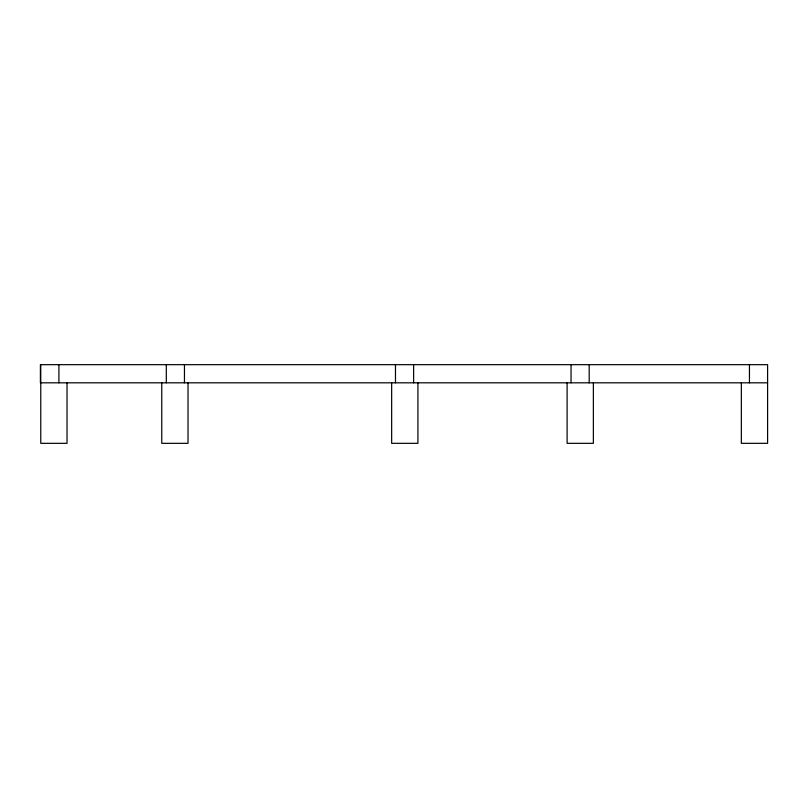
<?xml version="1.0" encoding="UTF-8"?>
<svg xmlns="http://www.w3.org/2000/svg" width="808" height="808" viewBox="0 0 808 808"><rect width="100%" height="100%" fill="white"/><g stroke="black" fill="none" stroke-linecap="round" stroke-linejoin="round"><path stroke-width="1.21" d="M767.6 382.82L40.4 382.82L40.4 364.671L767.6 364.671L767.6 443.329L741.34 443.329L741.34 382.82M749.45 364.671L749.45 382.82M593.365 382.82L593.365 443.329L567.105 443.329L567.105 382.82M589.194 364.671L589.194 382.82M571.044 364.671L571.044 382.82M417.918 382.82L417.918 443.329L391.658 443.329L391.658 382.82M413.625 364.671L413.625 382.82M395.476 364.671L395.476 382.82M188.022 382.82L188.022 443.329L161.762 443.329L161.762 382.82M184.456 364.671L184.456 382.82M166.307 364.671L166.307 382.82M67.024 382.82L67.024 443.329L40.764 443.329L40.764 364.671M58.913 364.671L58.913 382.82"/></g></svg>
